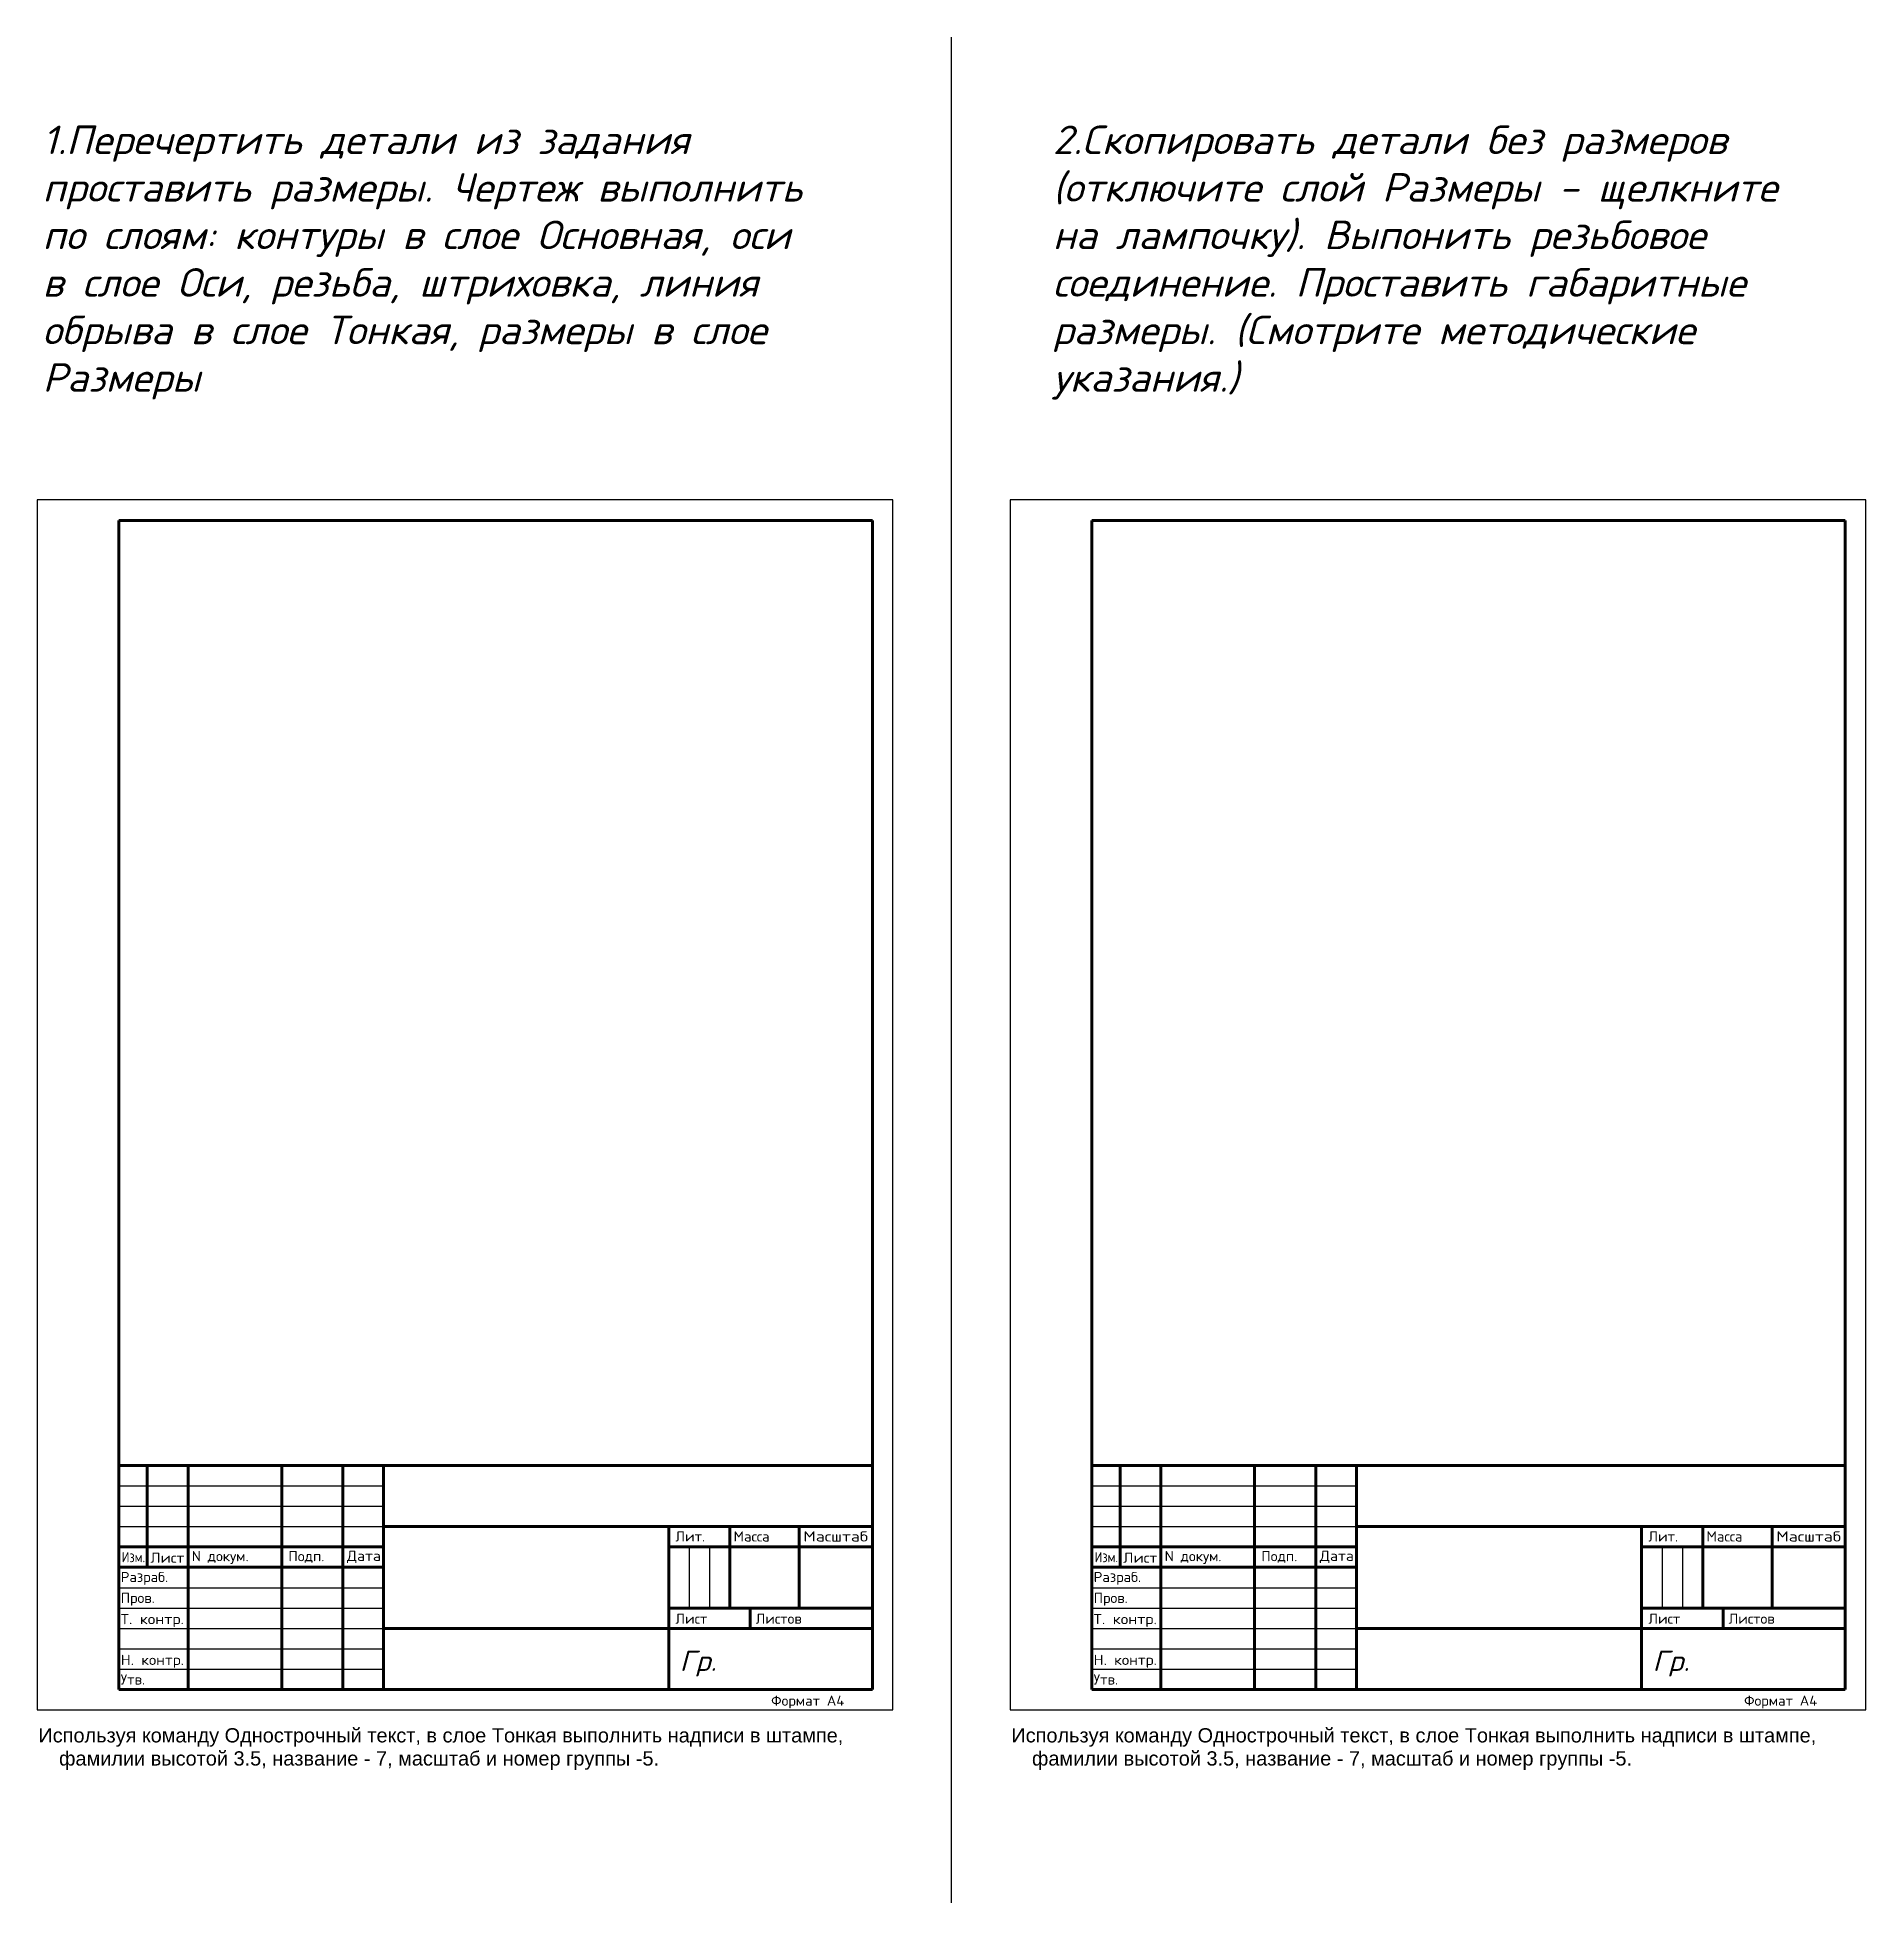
# Model space of a CAD drawing. Header units: millimetres. Extents: x 0 to 449, y -47 to 411.
import ezdxf
from ezdxf.enums import TextEntityAlignment as Align

# ---------------------------------------------------------------- set-up
doc = ezdxf.new("R2010")
doc.units = ezdxf.units.MM
doc.layers.add('Основная', color=3, linetype='Continuous', lineweight=80)
doc.layers.add('Тонкая', color=1, linetype='Continuous', lineweight=30)
doc.styles.get("Standard").update_dxf_attribs({"font": 'arial.ttf'})
doc.styles.add('наклон', font='simplex.shx', dxfattribs={"oblique": 15})
doc.styles.add('прям', font='simplex.shx')

msp = doc.modelspace()

# ---------------------------------------------------------------- linework, layer by layer
at = {"layer": 'Основная'}
for p, q in [((205, 292), (20, 292)), ((20, 292), (20, 5)), ((205, 5), (205, 292)), ((443.84, 292), (258.84, 292)), ((258.84, 292), (258.84, 5)), ((443.84, 5), (443.84, 292)), ((20, 60), (205, 60)), ((27, 60), (27, 35)), ((37, 60), (37, 5)), ((60, 60), (60, 5)), ((75, 60), (75, 5)), ((85, 60), (85, 5)), ((258.84, 60), (443.84, 60)), ((265.84, 60), (265.84, 35)), ((275.84, 60), (275.84, 5)), ((298.84, 60), (298.84, 5)), ((313.84, 60), (313.84, 5)), ((323.84, 60), (323.84, 5)), ((85, 45), (205, 45)), ((155, 5), (155, 45)), ((170, 45), (170, 25)), ((187, 45), (187, 25)), ((323.84, 45), (443.84, 45)), ((393.84, 5), (393.84, 45)), ((408.84, 45), (408.84, 25)), ((425.84, 45), (425.84, 25)), ((20, 40), (85, 40)), ((155, 40), (205, 40)), ((258.84, 40), (323.84, 40)), ((393.84, 40), (443.84, 40)), ((20, 35), (85, 35)), ((258.84, 35), (323.84, 35)), ((170, 25), (155, 25)), ((170, 25), (205, 25)), ((175, 20), (175, 25)), ((408.84, 25), (393.84, 25)), ((408.84, 25), (443.84, 25)), ((413.84, 20), (413.84, 25)), ((85, 20), (205, 20)), ((323.84, 20), (443.84, 20)), ((20, 5), (205, 5)), ((258.84, 5), (443.84, 5))]:
    msp.add_line(p, q, dxfattribs=at)
at = {"layer": 'Тонкая'}
for p, q in [((224.42, -47.33), (224.42, 410.57)), ((210, 297), (0, 297)), ((0, 297), (0, 0)), ((210, 0), (210, 297)), ((448.84, 297), (238.84, 297)), ((238.84, 297), (238.84, 0)), ((448.84, 0), (448.84, 297)), ((20, 55), (85, 55)), ((258.84, 55), (323.84, 55)), ((20, 50), (85, 50)), ((258.84, 50), (323.84, 50)), ((20, 45), (85, 45)), ((258.84, 45), (323.84, 45)), ((160, 40), (160, 25)), ((165, 40), (165, 25)), ((398.84, 40), (398.84, 25)), ((403.84, 40), (403.84, 25)), ((20, 30), (85, 30)), ((258.84, 30), (323.84, 30)), ((20, 25), (85, 25)), ((258.84, 25), (323.84, 25)), ((20, 20), (85, 20)), ((258.84, 20), (323.84, 20)), ((20, 15), (85, 15)), ((258.84, 15), (323.84, 15)), ((20, 10), (85, 10)), ((258.84, 10), (323.84, 10)), ((0, 0), (210, 0)), ((238.84, 0), (448.84, 0))]:
    msp.add_line(p, q, dxfattribs=at)

# ---------------------------------------------------------------- texts
at = {"layer": 'Тонкая', "style": 'прям'}
for s, p in [('Лит.', (156.64, 41.33)), ('Масса', (170.92, 41.33)), ('Лит.', (395.48, 41.33)), ('Масса', (409.76, 41.33)), ('N докум.', (37.9, 36.49)), ('Подп.', (61.64, 36.49)), ('N докум.', (276.74, 36.49)), ('Подп.', (300.48, 36.49)), ('Разраб.', (20.47, 31.37)), ('Разраб.', (259.31, 31.37)), ('Пров.', (20.47, 26.24)), ('Пров.', (259.31, 26.24)), ('Лист', (156.64, 21.14)), ('Листов', (176.34, 21.14)), ('Лист', (395.48, 21.14)), ('Листов', (415.18, 21.14)), ('Утв.', (20.47, 6.22)), ('Утв.', (259.31, 6.22)), ('Формат А4', (180.14, 1.02)), ('Формат А4', (418.98, 1.02))]:
    msp.add_text(s, height=2.5, dxfattribs=at).set_placement(p)
for s, width, p, p2 in [('Масштаб', 0.8667, (188.06, 41.33), (203.95, 41.33)), ('Масштаб', 0.8667, (426.9, 41.33), (442.79, 41.33)), ('Изм.', 0.806012, (20.71, 36.25), (26.46, 36.25)), ('Лист', 0.835981, (27.73, 36.1), (36.08, 36.1)), ('Дата', 0.780249, (75.99, 36.57), (84.35, 36.57)), ('Изм.', 0.806012, (259.54, 36.25), (265.3, 36.25)), ('Лист', 0.835981, (266.56, 36.1), (274.92, 36.1)), ('Дата', 0.780249, (314.83, 36.57), (323.19, 36.57)), ('Т. контр.', 0.881809, (20.47, 21.04), (36.01, 21.04)), ('Т. контр.', 0.881809, (259.31, 21.04), (274.84, 21.04)), ('Н. контр.', 0.847453, (20.47, 11.03), (36.01, 11.03)), ('Н. контр.', 0.847453, (259.31, 11.03), (274.84, 11.03))]:
    msp.add_text(s, height=2.5, dxfattribs=dict(at, width=width)).set_placement(p, p2, align=Align.FIT)
at = {"layer": 'Тонкая', "style": 'наклон', "oblique": 15}
for p in [(157.69, 9.56), (396.52, 9.56)]:
    msp.add_text('Гр. ', height=5, dxfattribs=at).set_placement(p)
at = {"layer": 'Тонкая'}
for s, p in [('   Используя команду Однострочный текст, в слое Тонкая выполнить надписи в штампе,', (-3.8, -7.99)), ('   Используя команду Однострочный текст, в слое Тонкая выполнить надписи в штампе,', (235.04, -7.99)), (' фамилии высотой 3.5, название - 7, масштаб и номер группы -5. ', (3.98, -13.66)), (' фамилии высотой 3.5, название - 7, масштаб и номер группы -5. ', (242.82, -13.66))]:
    msp.add_text(s, height=3.5, dxfattribs=at).set_placement(p)
at = {"layer": 'Тонкая', "char_height": 7, "attachment_point": 1, "style": 'наклон'}
for s, insert in [('1.Перечертить детали из задания\\Pпроставить размеры. Чертеж выполнить по слоям: контуры в слое Основная, оси в слое Оси, резьба, штриховка, линия обрыва в слое Тонкая, размеры в слое Размеры', (1.29, 388.91)), ('2.Скопировать детали без размеров (отключите слой Размеры - щелкните на лампочку). Выпонить резьбовое соединение. Проставить габаритные размеры. (Смотрите методические указания.)', (249.29, 388.91))]:
    msp.add_mtext_dynamic_manual_height_columns(s, width=204.5532, gutter_width=35, heights=[0], dxfattribs=dict(at, insert=insert))

doc.saveas('drawing.dxf')
